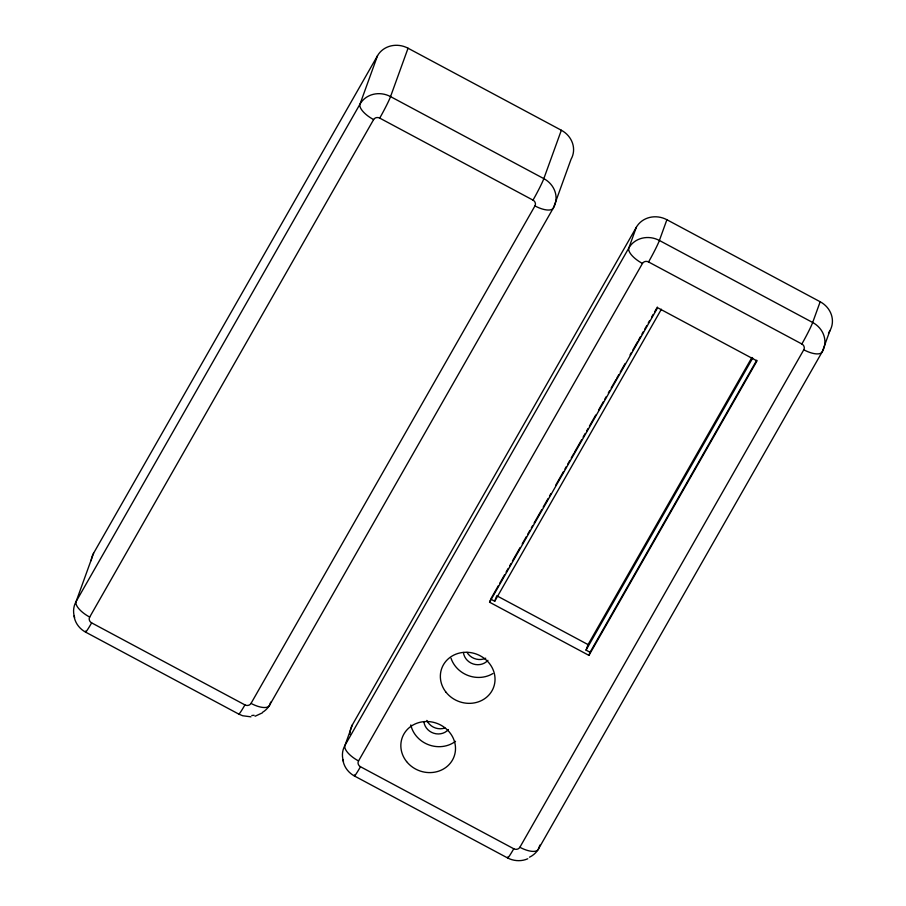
<?xml version="1.0" encoding="UTF-8"?>
<svg xmlns="http://www.w3.org/2000/svg" width="906" height="906" viewBox="0 0 906 906"><rect width="100%" height="100%" fill="white"/><g stroke="black" fill="none" stroke-linecap="round" stroke-linejoin="round"><path stroke-width="1.36" d="M262.604 712.275A22.865 20.929 19.9 0 0 269.626 705.106L553.543 207.621L571.063 159.23A22.865 20.929 19.9 0 0 561.346 130.249L408.051 48.222A22.865 20.929 19.9 0 0 377.542 55.674L93.624 553.17L76.104 601.561A22.865 20.929 19.9 0 0 74.643 617.598M377.542 55.674L360.022 104.065L76.104 601.561A18.29 7.259 29.7 0 0 89.694 617.077A4.575 4.19 19.9 0 0 91.642 622.875L244.926 704.902A4.575 4.19 19.9 0 0 251.03 703.407A18.29 7.259 29.7 0 0 269.626 705.106L270.713 702.082M408.051 48.222L390.543 96.602A18.29 1.155 -61.8 0 1 379.716 118.097A4.575 4.19 19.9 0 0 373.612 119.592L89.694 617.077M561.346 130.249L543.827 178.629A18.29 1.155 -61.8 0 1 533 200.124A4.575 4.19 19.9 0 1 534.948 205.922L251.03 703.407M529.5 857.189A22.865 20.929 19.9 0 0 538.47 848.979L822.388 351.483L829.896 330.747A22.865 20.929 19.9 0 0 820.179 301.755L666.895 219.728A22.865 20.929 19.9 0 0 636.374 227.191L352.457 724.687L344.948 745.423A22.865 20.929 19.9 0 0 343.487 761.459M489.568 602.218L657.631 307.723L757.008 360.905L588.945 655.389L489.568 602.218L490.316 600.146M498.402 585.604L490.69 599.104L494.721 601.256L496.318 596.827M636.374 227.191L628.866 247.927L344.948 745.423A18.29 7.259 29.7 0 0 358.538 760.938A4.575 4.19 19.9 0 0 360.486 766.736L513.77 848.763A4.575 4.19 19.9 0 0 519.874 847.28A18.29 7.259 29.7 0 0 538.47 848.979L539.874 845.083M666.895 219.728L659.387 240.464A18.29 1.155 -61.8 0 1 648.56 261.959A4.575 4.19 19.9 0 0 642.456 263.453L358.538 760.938M588.945 655.389L590.066 652.286L586.046 650.123L588.051 644.596L751.912 357.474M820.179 301.755L812.671 322.491A18.29 1.155 -61.8 0 1 801.855 343.986A4.575 4.19 19.9 0 1 803.792 349.784L519.874 847.28M499.795 583.147L504.699 574.563M506.103 572.105L508.198 568.424M509.602 565.978L511.007 563.521M512.4 561.063L520.101 547.564M522.207 543.883L526.409 536.522M527.813 534.076L529.908 530.395M531.312 527.938L532.705 525.48M534.11 523.022L541.811 509.534M543.215 507.077L548.119 498.493M549.512 496.035L550.916 493.577M555.82 484.993L563.521 471.494M564.925 469.036L566.318 466.59M567.722 464.132L569.829 460.452M571.222 457.994L574.03 453.091M574.721 451.856L581.731 439.591M583.124 437.134L585.231 433.453M586.635 430.996L588.028 428.549M589.432 426.092L595.729 415.05M598.538 410.146L603.441 401.551M604.834 399.093L606.239 396.647M608.334 392.966L609.738 390.509M611.142 388.051L616.046 379.467M616.737 378.244L618.843 374.563M620.248 372.106L625.151 363.51M630.044 354.925L631.448 352.468M632.852 350.022L637.756 341.426M638.447 340.203L640.553 336.522M641.958 334.065L643.351 331.607M644.755 329.161L646.85 325.481M648.254 323.023L649.659 320.565M651.754 316.885L653.158 314.439M654.562 311.981L657.36 307.066M494.721 601.256L661.38 309.229M586.046 650.123L752.705 358.096M590.066 652.286L756.737 360.248M828.492 333.204L829.896 330.747M262.366 712.863L255.073 716.238M527.768 858.763C521.369 861.629 513.793 861.187 507.62 857.959L354.325 775.932C348.323 772.659 343.804 766.68 342.91 759.84M250.973 716.839L242.661 715.74L238.765 714.087L85.481 632.06C79.479 628.798 74.96 622.818 74.054 615.978M379.716 118.097L533 200.124M648.56 261.959L801.855 343.986M496.715 595.729L588.051 644.596M254.11 715.276A22.865 20.929 19.9 0 1 251.811 715.491M534.948 205.922A18.29 7.259 29.7 0 0 553.543 207.621A22.865 20.929 19.9 0 0 543.827 178.629L390.543 96.602A22.865 20.929 19.9 0 0 360.022 104.065A18.29 7.259 29.7 0 0 373.612 119.592M91.2 560.633A22.865 20.929 19.9 0 1 93.624 553.17M91.642 622.875A18.29 1.155 -61.8 0 1 85.628 631.108M244.926 704.902A18.29 1.155 -61.8 0 1 238.788 713.588M349.931 734.256A22.865 20.929 19.9 0 1 352.457 724.687M642.456 263.453A18.29 7.259 29.7 0 1 628.866 247.927A22.865 20.929 19.9 0 1 659.387 240.464L812.671 322.491A22.865 20.929 19.9 0 1 822.388 351.483A18.29 7.259 29.7 0 1 803.792 349.784M360.486 766.736A18.29 1.155 -61.8 0 1 354.473 774.97M513.77 848.763A18.29 1.155 -61.8 0 1 507.768 856.997M487.915 660.315A13.85 12.684 19.9 0 1 473.294 663.996A13.85 12.684 19.9 0 1 463.43 652.479M485.707 658.209A13.85 12.684 19.9 0 1 467.009 652.377M448.391 729.557A13.85 12.684 19.9 0 1 433.781 733.248A13.85 12.684 19.9 0 1 423.906 721.72M444.925 727.982A13.85 12.684 19.9 0 1 426.862 720.417M492.887 673.543A27.599 25.266 19.9 0 1 451.029 658.254M455.514 741.323A27.599 25.266 19.9 0 1 410.792 724.913M446.103 692.32A27.599 25.266 19.9 0 0 493.011 688.775A27.599 25.266 19.9 0 0 463.974 652.343A27.599 25.266 19.9 0 0 446.103 692.32M406.579 761.561A27.599 25.266 19.9 0 0 453.487 758.028A27.599 25.266 19.9 0 0 424.461 721.595A27.599 25.266 19.9 0 0 406.579 761.561"/></g></svg>
